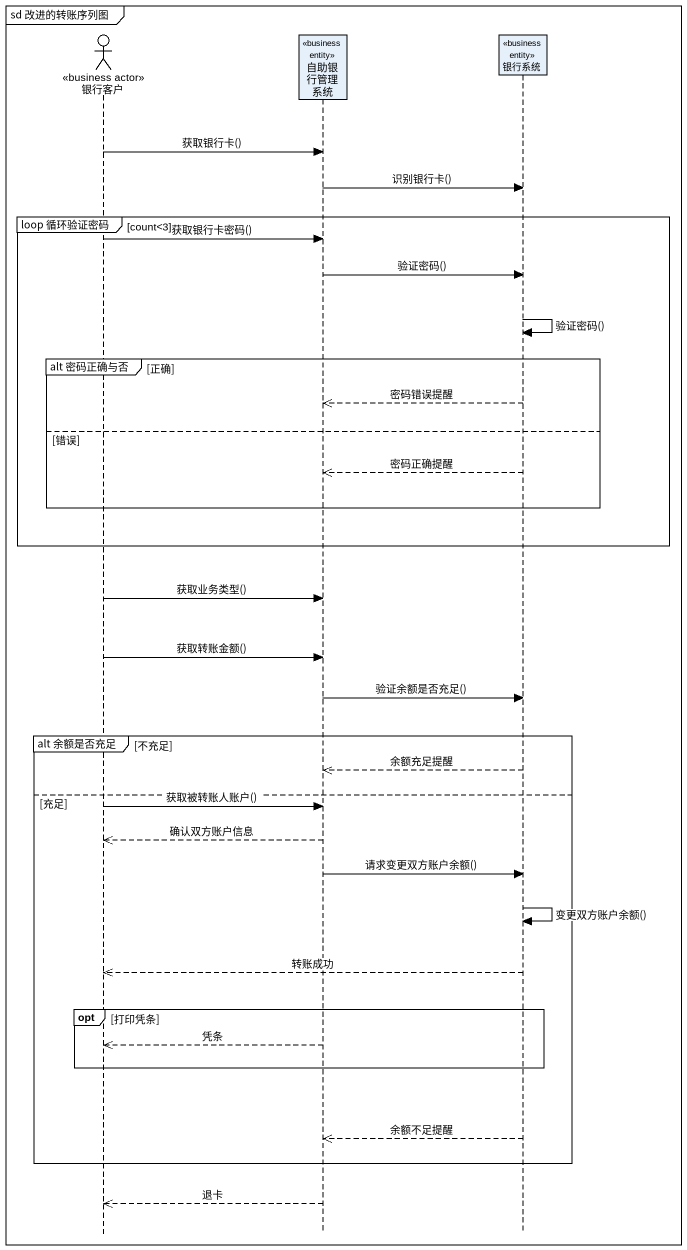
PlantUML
@startuml
mainframe sd 改进的转账序列图
hide footbox
actor 银行客户 <<business actor>>
participant 自助银行管理系统 <<business entity>>
participant 银行系统 <<business entity>>

银行客户 -> 自助银行管理系统 : 获取银行卡()
自助银行管理系统 -> 银行系统 : 识别银行卡()
group loop 循环验证密码 [count<3]
  银行客户 -> 自助银行管理系统 : 获取银行卡密码()
  自助银行管理系统 -> 银行系统 : 验证密码()
  银行系统 -> 银行系统 : 验证密码()
  group alt 密码正确与否 [正确]
    银行系统 -->> 自助银行管理系统 : 密码错误提醒
  else 错误
    银行系统 -->> 自助银行管理系统 : 密码正确提醒
  end
end
银行客户 -> 自助银行管理系统 : 获取业务类型()
银行客户 -> 自助银行管理系统 : 获取转账金额()
自助银行管理系统 -> 银行系统 : 验证余额是否充足()
group alt 余额是否充足 [不充足]
  银行系统 -->> 自助银行管理系统 : 余额充足提醒
else 充足
  银行客户 -> 自助银行管理系统 : 获取被转账人账户()
  自助银行管理系统 -->> 银行客户 : 确认双方账户信息
  自助银行管理系统 -> 银行系统 : 请求变更双方账户余额()
  银行系统 -> 银行系统 : 变更双方账户余额()
  银行系统 -->> 银行客户 : 转账成功
  opt 打印凭条
    自助银行管理系统 -->> 银行客户 : 凭条
  end
  银行系统 -->> 自助银行管理系统 : 余额不足提醒
end
自助银行管理系统 -->> 银行客户 : 退卡
@enduml
